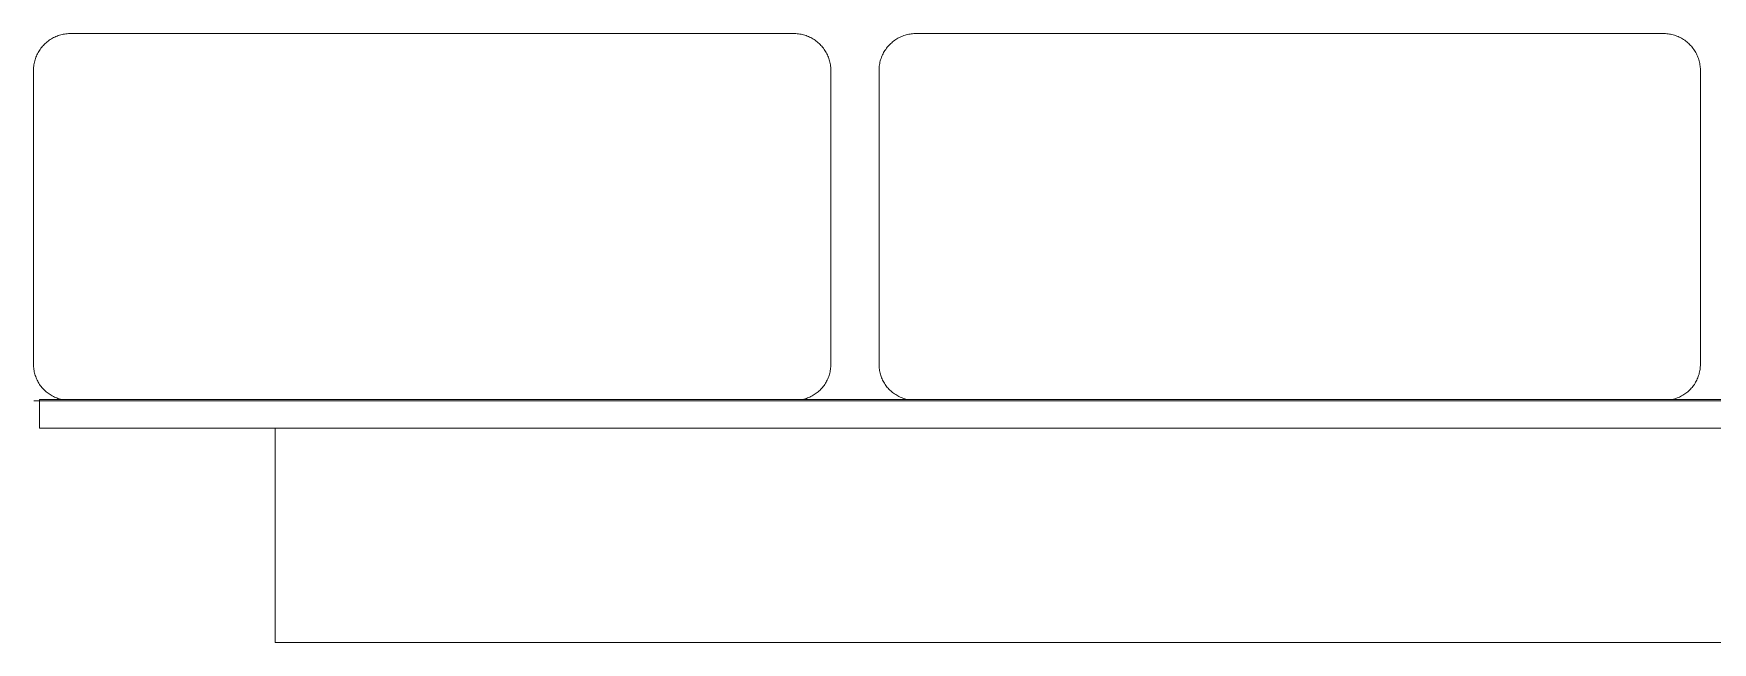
# Model space of a CAD drawing. Header units: inches. Extents: x 2 to 134, y 11 to 101.
# Drawn here: x 91.07 to 97.91, y 94.34 to 96.82 of the extents above; entities that cross this region are included whole.
import ezdxf

# ---------------------------------------------------------------- set-up
doc = ezdxf.new("R2010")
doc.units = ezdxf.units.IN
doc.layers.add('ZANO_R', color=7, linetype='Continuous', lineweight=0)

msp = doc.modelspace()

# ---------------------------------------------------------------- linework, layer by layer
at = {"layer": 'ZANO_R'}
for p, q in [((91.1432, 96.79556), (91.14773, 96.79819)), ((91.14773, 96.79819), (91.15235, 96.80066)), ((91.15235, 96.80066), (91.15705, 96.80297)), ((91.15705, 96.80297), (91.16182, 96.80512)), ((91.16182, 96.80512), (91.16667, 96.8071)), ((91.16667, 96.8071), (91.17159, 96.80891)), ((91.17159, 96.80891), (91.17656, 96.81055)), ((91.17656, 96.81055), (91.18159, 96.81201)), ((91.18159, 96.81201), (91.18667, 96.8133)), ((91.18667, 96.8133), (91.19179, 96.81441)), ((91.19179, 96.81441), (91.19694, 96.81534)), ((91.19694, 96.81534), (91.20213, 96.81609)), ((91.20213, 96.81609), (91.20734, 96.81666)), ((91.20734, 96.81666), (91.21256, 96.81705)), ((91.21256, 96.81705), (91.21779, 96.81726)), ((91.21779, 96.81726), (91.22303, 96.81728)), ((91.22303, 96.81728), (91.22827, 96.81712)), ((91.22848, 96.81712), (91.22827, 96.81712)), ((91.22827, 96.81712), (91.22827, 96.81712)), ((91.22827, 96.81712), (92.07336, 96.81712)), ((92.07336, 96.81712), (94.16165, 96.81712)), ((94.16689, 96.81728), (94.16165, 96.81712)), ((94.17212, 96.81726), (94.16689, 96.81728)), ((94.17736, 96.81705), (94.17212, 96.81726)), ((94.18258, 96.81666), (94.17736, 96.81705)), ((94.18779, 96.81609), (94.18258, 96.81666)), ((94.19297, 96.81534), (94.18779, 96.81609)), ((94.19813, 96.81441), (94.19297, 96.81534)), ((94.20325, 96.8133), (94.19813, 96.81441)), ((94.20832, 96.81201), (94.20325, 96.8133)), ((94.21335, 96.81055), (94.20832, 96.81201)), ((94.21833, 96.80891), (94.21335, 96.81055)), ((94.22325, 96.8071), (94.21833, 96.80891)), ((94.2281, 96.80512), (94.22325, 96.8071)), ((94.23287, 96.80297), (94.2281, 96.80512)), ((94.23757, 96.80066), (94.23287, 96.80297)), ((94.24219, 96.79819), (94.23757, 96.80066)), ((94.24672, 96.79556), (94.24219, 96.79819)), ((94.5884, 96.79556), (94.59292, 96.79819)), ((94.59292, 96.79819), (94.59754, 96.80066)), ((94.59754, 96.80066), (94.60224, 96.80297)), ((94.60224, 96.80297), (94.60702, 96.80512)), ((94.60702, 96.80512), (94.61187, 96.8071)), ((94.61187, 96.8071), (94.61678, 96.80891)), ((94.61678, 96.80891), (94.62176, 96.81055)), ((94.62176, 96.81055), (94.62679, 96.81201)), ((94.62679, 96.81201), (94.63187, 96.8133)), ((94.63187, 96.8133), (94.63698, 96.81441)), ((94.63698, 96.81441), (94.64214, 96.81534)), ((94.64214, 96.81534), (94.64732, 96.81609)), ((94.64732, 96.81609), (94.65253, 96.81666)), ((94.65253, 96.81666), (94.65775, 96.81705)), ((94.65775, 96.81705), (94.66299, 96.81726)), ((94.66299, 96.81726), (94.66823, 96.81728)), ((94.66823, 96.81728), (94.67346, 96.81712)), ((94.67346, 96.81712), (97.70495, 96.81712)), ((97.71019, 96.81728), (97.70495, 96.81712)), ((97.71543, 96.81726), (97.71019, 96.81728)), ((97.72066, 96.81705), (97.71543, 96.81726)), ((97.72588, 96.81666), (97.72066, 96.81705)), ((97.73109, 96.81609), (97.72588, 96.81666)), ((97.73627, 96.81534), (97.73109, 96.81609)), ((97.74143, 96.81441), (97.73627, 96.81534)), ((97.74655, 96.8133), (97.74143, 96.81441)), ((97.75163, 96.81201), (97.74655, 96.8133)), ((97.75666, 96.81055), (97.75163, 96.81201)), ((97.76163, 96.80891), (97.75666, 96.81055)), ((97.76655, 96.8071), (97.76163, 96.80891)), ((97.7714, 96.80512), (97.76655, 96.8071)), ((97.77617, 96.80297), (97.7714, 96.80512)), ((97.78087, 96.80066), (97.77617, 96.80297)), ((97.78549, 96.79819), (97.78087, 96.80066)), ((97.79002, 96.79556), (97.78549, 96.79819)), ((91.08249, 96.72543), (91.08461, 96.73022)), ((91.08461, 96.73022), (91.0869, 96.73493)), ((91.0869, 96.73493), (91.08936, 96.73956)), ((91.08936, 96.73956), (91.09197, 96.7441)), ((91.09197, 96.7441), (91.09474, 96.74854)), ((91.09474, 96.74854), (91.09766, 96.75289)), ((91.09766, 96.75289), (91.10073, 96.75713)), ((91.10073, 96.75713), (91.10395, 96.76127)), ((91.10395, 96.76127), (91.10731, 96.76529)), ((91.10731, 96.76529), (91.11081, 96.76919)), ((91.11081, 96.76919), (91.11444, 96.77296)), ((91.11444, 96.77296), (91.1182, 96.77661)), ((91.1182, 96.77661), (91.12208, 96.78012)), ((91.12208, 96.78012), (91.12608, 96.7835)), ((91.12608, 96.7835), (91.1302, 96.78674)), ((91.1302, 96.78674), (91.13443, 96.78983)), ((91.13443, 96.78983), (91.13877, 96.79277)), ((91.13877, 96.79277), (91.1432, 96.79556)), ((94.25115, 96.79277), (94.24672, 96.79556)), ((94.25549, 96.78983), (94.25115, 96.79277)), ((94.25972, 96.78674), (94.25549, 96.78983)), ((94.26384, 96.7835), (94.25972, 96.78674)), ((94.26784, 96.78012), (94.26384, 96.7835)), ((94.27172, 96.77661), (94.26784, 96.78012)), ((94.27548, 96.77296), (94.27172, 96.77661)), ((94.27911, 96.76919), (94.27548, 96.77296)), ((94.28261, 96.76529), (94.27911, 96.76919)), ((94.28597, 96.76127), (94.28261, 96.76529)), ((94.28919, 96.75713), (94.28597, 96.76127)), ((94.29226, 96.75289), (94.28919, 96.75713)), ((94.29518, 96.74854), (94.29226, 96.75289)), ((94.29795, 96.7441), (94.29518, 96.74854)), ((94.30056, 96.73956), (94.29795, 96.7441)), ((94.30302, 96.73493), (94.30056, 96.73956)), ((94.30531, 96.73022), (94.30302, 96.73493)), ((94.30743, 96.72543), (94.30531, 96.73022)), ((94.52768, 96.72543), (94.52981, 96.73022)), ((94.52981, 96.73022), (94.5321, 96.73493)), ((94.5321, 96.73493), (94.53455, 96.73956)), ((94.53455, 96.73956), (94.53717, 96.7441)), ((94.53717, 96.7441), (94.53993, 96.74854)), ((94.53993, 96.74854), (94.54286, 96.75289)), ((94.54286, 96.75289), (94.54593, 96.75713)), ((94.54593, 96.75713), (94.54915, 96.76127)), ((94.54915, 96.76127), (94.5525, 96.76529)), ((94.5525, 96.76529), (94.556, 96.76919)), ((94.556, 96.76919), (94.55963, 96.77296)), ((94.55963, 96.77296), (94.56339, 96.77661)), ((94.56339, 96.77661), (94.56728, 96.78012)), ((94.56728, 96.78012), (94.57128, 96.7835)), ((94.57128, 96.7835), (94.5754, 96.78674)), ((94.5754, 96.78674), (94.57963, 96.78983)), ((94.57963, 96.78983), (94.58396, 96.79277)), ((94.58396, 96.79277), (94.5884, 96.79556)), ((97.79445, 96.79277), (97.79002, 96.79556)), ((97.79879, 96.78983), (97.79445, 96.79277)), ((97.80302, 96.78674), (97.79879, 96.78983)), ((97.80714, 96.7835), (97.80302, 96.78674)), ((97.81114, 96.78012), (97.80714, 96.7835)), ((97.81502, 96.77661), (97.81114, 96.78012)), ((97.81878, 96.77296), (97.81502, 96.77661)), ((97.82241, 96.76919), (97.81878, 96.77296)), ((97.82591, 96.76529), (97.82241, 96.76919)), ((97.82927, 96.76127), (97.82591, 96.76529)), ((97.83249, 96.75713), (97.82927, 96.76127)), ((97.83556, 96.75289), (97.83249, 96.75713)), ((97.83848, 96.74854), (97.83556, 96.75289)), ((97.84125, 96.7441), (97.83848, 96.74854)), ((97.84386, 96.73956), (97.84125, 96.7441)), ((97.84632, 96.73493), (97.84386, 96.73956)), ((97.84861, 96.73022), (97.84632, 96.73493)), ((97.85073, 96.72543), (97.84861, 96.73022)), ((91.07079, 96.67464), (91.07115, 96.67987)), ((91.07111, 96.67464), (91.07111, 95.46355)), ((91.07115, 96.67987), (91.0717, 96.68508)), ((91.0717, 96.68508), (91.07243, 96.69026)), ((91.07243, 96.69026), (91.07334, 96.69542)), ((91.07334, 96.69542), (91.07442, 96.70055)), ((91.07442, 96.70055), (91.07569, 96.70563)), ((91.07569, 96.70563), (91.07713, 96.71067)), ((91.07713, 96.71067), (91.07874, 96.71565)), ((91.07874, 96.71565), (91.08053, 96.72057)), ((91.08053, 96.72057), (91.08249, 96.72543)), ((94.30939, 96.72057), (94.30743, 96.72543)), ((94.31118, 96.71565), (94.30939, 96.72057)), ((94.31279, 96.71067), (94.31118, 96.71565)), ((94.31423, 96.70563), (94.31279, 96.71067)), ((94.3155, 96.70055), (94.31423, 96.70563)), ((94.31659, 96.69542), (94.3155, 96.70055)), ((94.31749, 96.69026), (94.31659, 96.69542)), ((94.31822, 96.68508), (94.31749, 96.69026)), ((94.31877, 96.67987), (94.31822, 96.68508)), ((94.31913, 96.67464), (94.31877, 96.67987)), ((94.31913, 95.46355), (94.31913, 96.67464)), ((94.51598, 96.67464), (94.51635, 96.67987)), ((94.51598, 96.67464), (94.51598, 95.46355)), ((94.51635, 96.67987), (94.5169, 96.68508)), ((94.5169, 96.68508), (94.51763, 96.69026)), ((94.51763, 96.69026), (94.51853, 96.69542)), ((94.51853, 96.69542), (94.51962, 96.70055)), ((94.51962, 96.70055), (94.52088, 96.70563)), ((94.52088, 96.70563), (94.52233, 96.71067)), ((94.52233, 96.71067), (94.52394, 96.71565)), ((94.52394, 96.71565), (94.52573, 96.72057)), ((94.52573, 96.72057), (94.52768, 96.72543)), ((97.85269, 96.72057), (97.85073, 96.72543)), ((97.85448, 96.71565), (97.85269, 96.72057)), ((97.85609, 96.71067), (97.85448, 96.71565)), ((97.85753, 96.70563), (97.85609, 96.71067)), ((97.8588, 96.70055), (97.85753, 96.70563)), ((97.85989, 96.69542), (97.8588, 96.70055)), ((97.86079, 96.69026), (97.85989, 96.69542)), ((97.86152, 96.68508), (97.86079, 96.69026)), ((97.86207, 96.67987), (97.86152, 96.68508)), ((97.86243, 96.67464), (97.86207, 96.67987)), ((97.86243, 95.46355), (97.86243, 96.67464)), ((91.07079, 95.46355), (91.07104, 95.4585)), ((91.07104, 95.4585), (91.07147, 95.45347)), ((91.07147, 95.45347), (91.07208, 95.44845)), ((91.07208, 95.44845), (91.07286, 95.44346)), ((91.07286, 95.44346), (91.07381, 95.4385)), ((91.07381, 95.4385), (91.07494, 95.43358)), ((91.07494, 95.43358), (91.07624, 95.42869)), ((94.31498, 95.43358), (94.31368, 95.42869)), ((94.31611, 95.4385), (94.31498, 95.43358)), ((94.31706, 95.44346), (94.31611, 95.4385)), ((94.31784, 95.44845), (94.31706, 95.44346)), ((94.31845, 95.45347), (94.31784, 95.44845)), ((94.31888, 95.4585), (94.31845, 95.45347)), ((94.31913, 95.46355), (94.31888, 95.4585)), ((94.51598, 95.46355), (94.51624, 95.4585)), ((94.51624, 95.4585), (94.51667, 95.45347)), ((94.51667, 95.45347), (94.51728, 95.44845)), ((94.51728, 95.44845), (94.51806, 95.44346)), ((94.51806, 95.44346), (94.51901, 95.4385)), ((94.51901, 95.4385), (94.52014, 95.43358)), ((94.52014, 95.43358), (94.52143, 95.42869)), ((97.85828, 95.43358), (97.85698, 95.42869)), ((97.85941, 95.4385), (97.85828, 95.43358)), ((97.86036, 95.44346), (97.85941, 95.4385)), ((97.86114, 95.44845), (97.86036, 95.44346)), ((97.86175, 95.45347), (97.86114, 95.44845)), ((97.86218, 95.4585), (97.86175, 95.45347)), ((97.86243, 95.46355), (97.86218, 95.4585)), ((91.07624, 95.42869), (91.0777, 95.42386)), ((91.0777, 95.42386), (91.07934, 95.41908)), ((91.07934, 95.41908), (91.08113, 95.41436)), ((91.08113, 95.41436), (91.08309, 95.4097)), ((91.08309, 95.4097), (91.08522, 95.40512)), ((91.08522, 95.40512), (91.0875, 95.40061)), ((91.0875, 95.40061), (91.08993, 95.39618)), ((91.08993, 95.39618), (91.09252, 95.39185)), ((91.09252, 95.39185), (91.09526, 95.3876)), ((91.09526, 95.3876), (91.09814, 95.38345)), ((91.09814, 95.38345), (91.10117, 95.37941)), ((91.10117, 95.37941), (91.10434, 95.37547)), ((91.10434, 95.37547), (91.10764, 95.37165)), ((91.10764, 95.37165), (91.11107, 95.36794)), ((91.11107, 95.36794), (91.11463, 95.36436)), ((91.11463, 95.36436), (91.11831, 95.3609)), ((94.27529, 95.36436), (94.27161, 95.3609)), ((94.27885, 95.36794), (94.27529, 95.36436)), ((94.28228, 95.37165), (94.27885, 95.36794)), ((94.28558, 95.37547), (94.28228, 95.37165)), ((94.28875, 95.37941), (94.28558, 95.37547)), ((94.29178, 95.38345), (94.28875, 95.37941)), ((94.29466, 95.3876), (94.29178, 95.38345)), ((94.2974, 95.39185), (94.29466, 95.3876)), ((94.29999, 95.39618), (94.2974, 95.39185)), ((94.30242, 95.40061), (94.29999, 95.39618)), ((94.3047, 95.40512), (94.30242, 95.40061)), ((94.30683, 95.4097), (94.3047, 95.40512)), ((94.30879, 95.41436), (94.30683, 95.4097)), ((94.31059, 95.41908), (94.30879, 95.41436)), ((94.31222, 95.42386), (94.31059, 95.41908)), ((94.31368, 95.42869), (94.31222, 95.42386)), ((94.52143, 95.42869), (94.5229, 95.42386)), ((94.5229, 95.42386), (94.52453, 95.41908)), ((94.52453, 95.41908), (94.52633, 95.41436)), ((94.52633, 95.41436), (94.52829, 95.4097)), ((94.52829, 95.4097), (94.53041, 95.40512)), ((94.53041, 95.40512), (94.53269, 95.40061)), ((94.53269, 95.40061), (94.53513, 95.39619)), ((94.53513, 95.39619), (94.53772, 95.39185)), ((94.53772, 95.39185), (94.54046, 95.3876)), ((94.54046, 95.3876), (94.54334, 95.38345)), ((94.54334, 95.38345), (94.54637, 95.37941)), ((94.54637, 95.37941), (94.54953, 95.37547)), ((94.54953, 95.37547), (94.55283, 95.37165)), ((94.55283, 95.37165), (94.55626, 95.36794)), ((94.55626, 95.36794), (94.55982, 95.36436)), ((94.55982, 95.36436), (94.5635, 95.3609)), ((97.81859, 95.36436), (97.81491, 95.3609)), ((97.82215, 95.36794), (97.81859, 95.36436)), ((97.82558, 95.37165), (97.82215, 95.36794)), ((97.82889, 95.37547), (97.82558, 95.37165)), ((97.83205, 95.37941), (97.82889, 95.37547)), ((97.83508, 95.38345), (97.83205, 95.37941)), ((97.83796, 95.3876), (97.83508, 95.38345)), ((97.8407, 95.39185), (97.83796, 95.3876)), ((97.84329, 95.39619), (97.8407, 95.39185)), ((97.84572, 95.40061), (97.84329, 95.39619)), ((97.848, 95.40512), (97.84572, 95.40061)), ((97.85013, 95.4097), (97.848, 95.40512)), ((97.85209, 95.41436), (97.85013, 95.4097)), ((97.85389, 95.41908), (97.85209, 95.41436)), ((97.85552, 95.42386), (97.85389, 95.41908)), ((97.85698, 95.42869), (97.85552, 95.42386)), ((91.07135, 95.32106), (119.47657, 95.32106)), ((91.09428, 95.32657), (91.09428, 95.20846)), ((122.59028, 95.32657), (91.09452, 95.32657)), ((91.11831, 95.3609), (91.12211, 95.35757)), ((91.12211, 95.35757), (91.12602, 95.35437)), ((91.12602, 95.35437), (91.13004, 95.35131)), ((91.13004, 95.35131), (91.13417, 95.3484)), ((91.13417, 95.3484), (91.13839, 95.34563)), ((91.13839, 95.34563), (91.14271, 95.34301)), ((91.14271, 95.34301), (91.14712, 95.34054)), ((91.14712, 95.34054), (91.15161, 95.33823)), ((91.15161, 95.33823), (91.15618, 95.33607)), ((91.15618, 95.33607), (91.16082, 95.33407)), ((91.16082, 95.33407), (91.16553, 95.33224)), ((91.16553, 95.33224), (91.17029, 95.33057)), ((91.17029, 95.33057), (91.17512, 95.32907)), ((91.17512, 95.32907), (91.17999, 95.32774)), ((91.17999, 95.32774), (91.18491, 95.32657)), ((94.20993, 95.32774), (94.20502, 95.32657)), ((94.2148, 95.32907), (94.20993, 95.32774)), ((94.21963, 95.33057), (94.2148, 95.32907)), ((94.2244, 95.33224), (94.21963, 95.33057)), ((94.2291, 95.33407), (94.2244, 95.33224)), ((94.23374, 95.33607), (94.2291, 95.33407)), ((94.23831, 95.33823), (94.23374, 95.33607)), ((94.2428, 95.34054), (94.23831, 95.33823)), ((94.24721, 95.34301), (94.2428, 95.34054)), ((94.25153, 95.34563), (94.24721, 95.34301)), ((94.25575, 95.3484), (94.25153, 95.34563)), ((94.25988, 95.35131), (94.25575, 95.3484)), ((94.2639, 95.35437), (94.25988, 95.35131)), ((94.26781, 95.35757), (94.2639, 95.35437)), ((94.27161, 95.3609), (94.26781, 95.35757)), ((94.5635, 95.3609), (94.5673, 95.35757)), ((94.5673, 95.35757), (94.57122, 95.35437)), ((94.57122, 95.35437), (94.57524, 95.35132)), ((94.57524, 95.35132), (94.57936, 95.3484)), ((94.57936, 95.3484), (94.58359, 95.34563)), ((94.58359, 95.34563), (94.58791, 95.34301)), ((94.58791, 95.34301), (94.59231, 95.34054)), ((94.59231, 95.34054), (94.5968, 95.33823)), ((94.5968, 95.33823), (94.60137, 95.33607)), ((94.60137, 95.33607), (94.60601, 95.33407)), ((94.60601, 95.33407), (94.61072, 95.33224)), ((94.61072, 95.33224), (94.61549, 95.33057)), ((94.61549, 95.33057), (94.62031, 95.32907)), ((94.62031, 95.32907), (94.62518, 95.32774)), ((94.62518, 95.32774), (94.6301, 95.32657)), ((97.75323, 95.32774), (97.74832, 95.32657)), ((97.75811, 95.32907), (97.75323, 95.32774)), ((97.76293, 95.33057), (97.75811, 95.32907)), ((97.7677, 95.33224), (97.76293, 95.33057)), ((97.7724, 95.33407), (97.7677, 95.33224)), ((97.77704, 95.33607), (97.7724, 95.33407)), ((97.78161, 95.33823), (97.77704, 95.33607)), ((97.7861, 95.34054), (97.78161, 95.33823)), ((97.79051, 95.34301), (97.7861, 95.34054)), ((97.79483, 95.34563), (97.79051, 95.34301)), ((97.79905, 95.3484), (97.79483, 95.34563)), ((97.80318, 95.35131), (97.79905, 95.3484)), ((97.8072, 95.35437), (97.80318, 95.35131)), ((97.81111, 95.35757), (97.8072, 95.35437)), ((97.81491, 95.3609), (97.81111, 95.35757)), ((122.59028, 95.20846), (91.09452, 95.20846)), ((92.05529, 95.20846), (92.05529, 94.33583)), ((121.5828, 94.33583), (92.05552, 94.33583))]:
    msp.add_line(p, q, dxfattribs=at)

doc.saveas('drawing.dxf')
